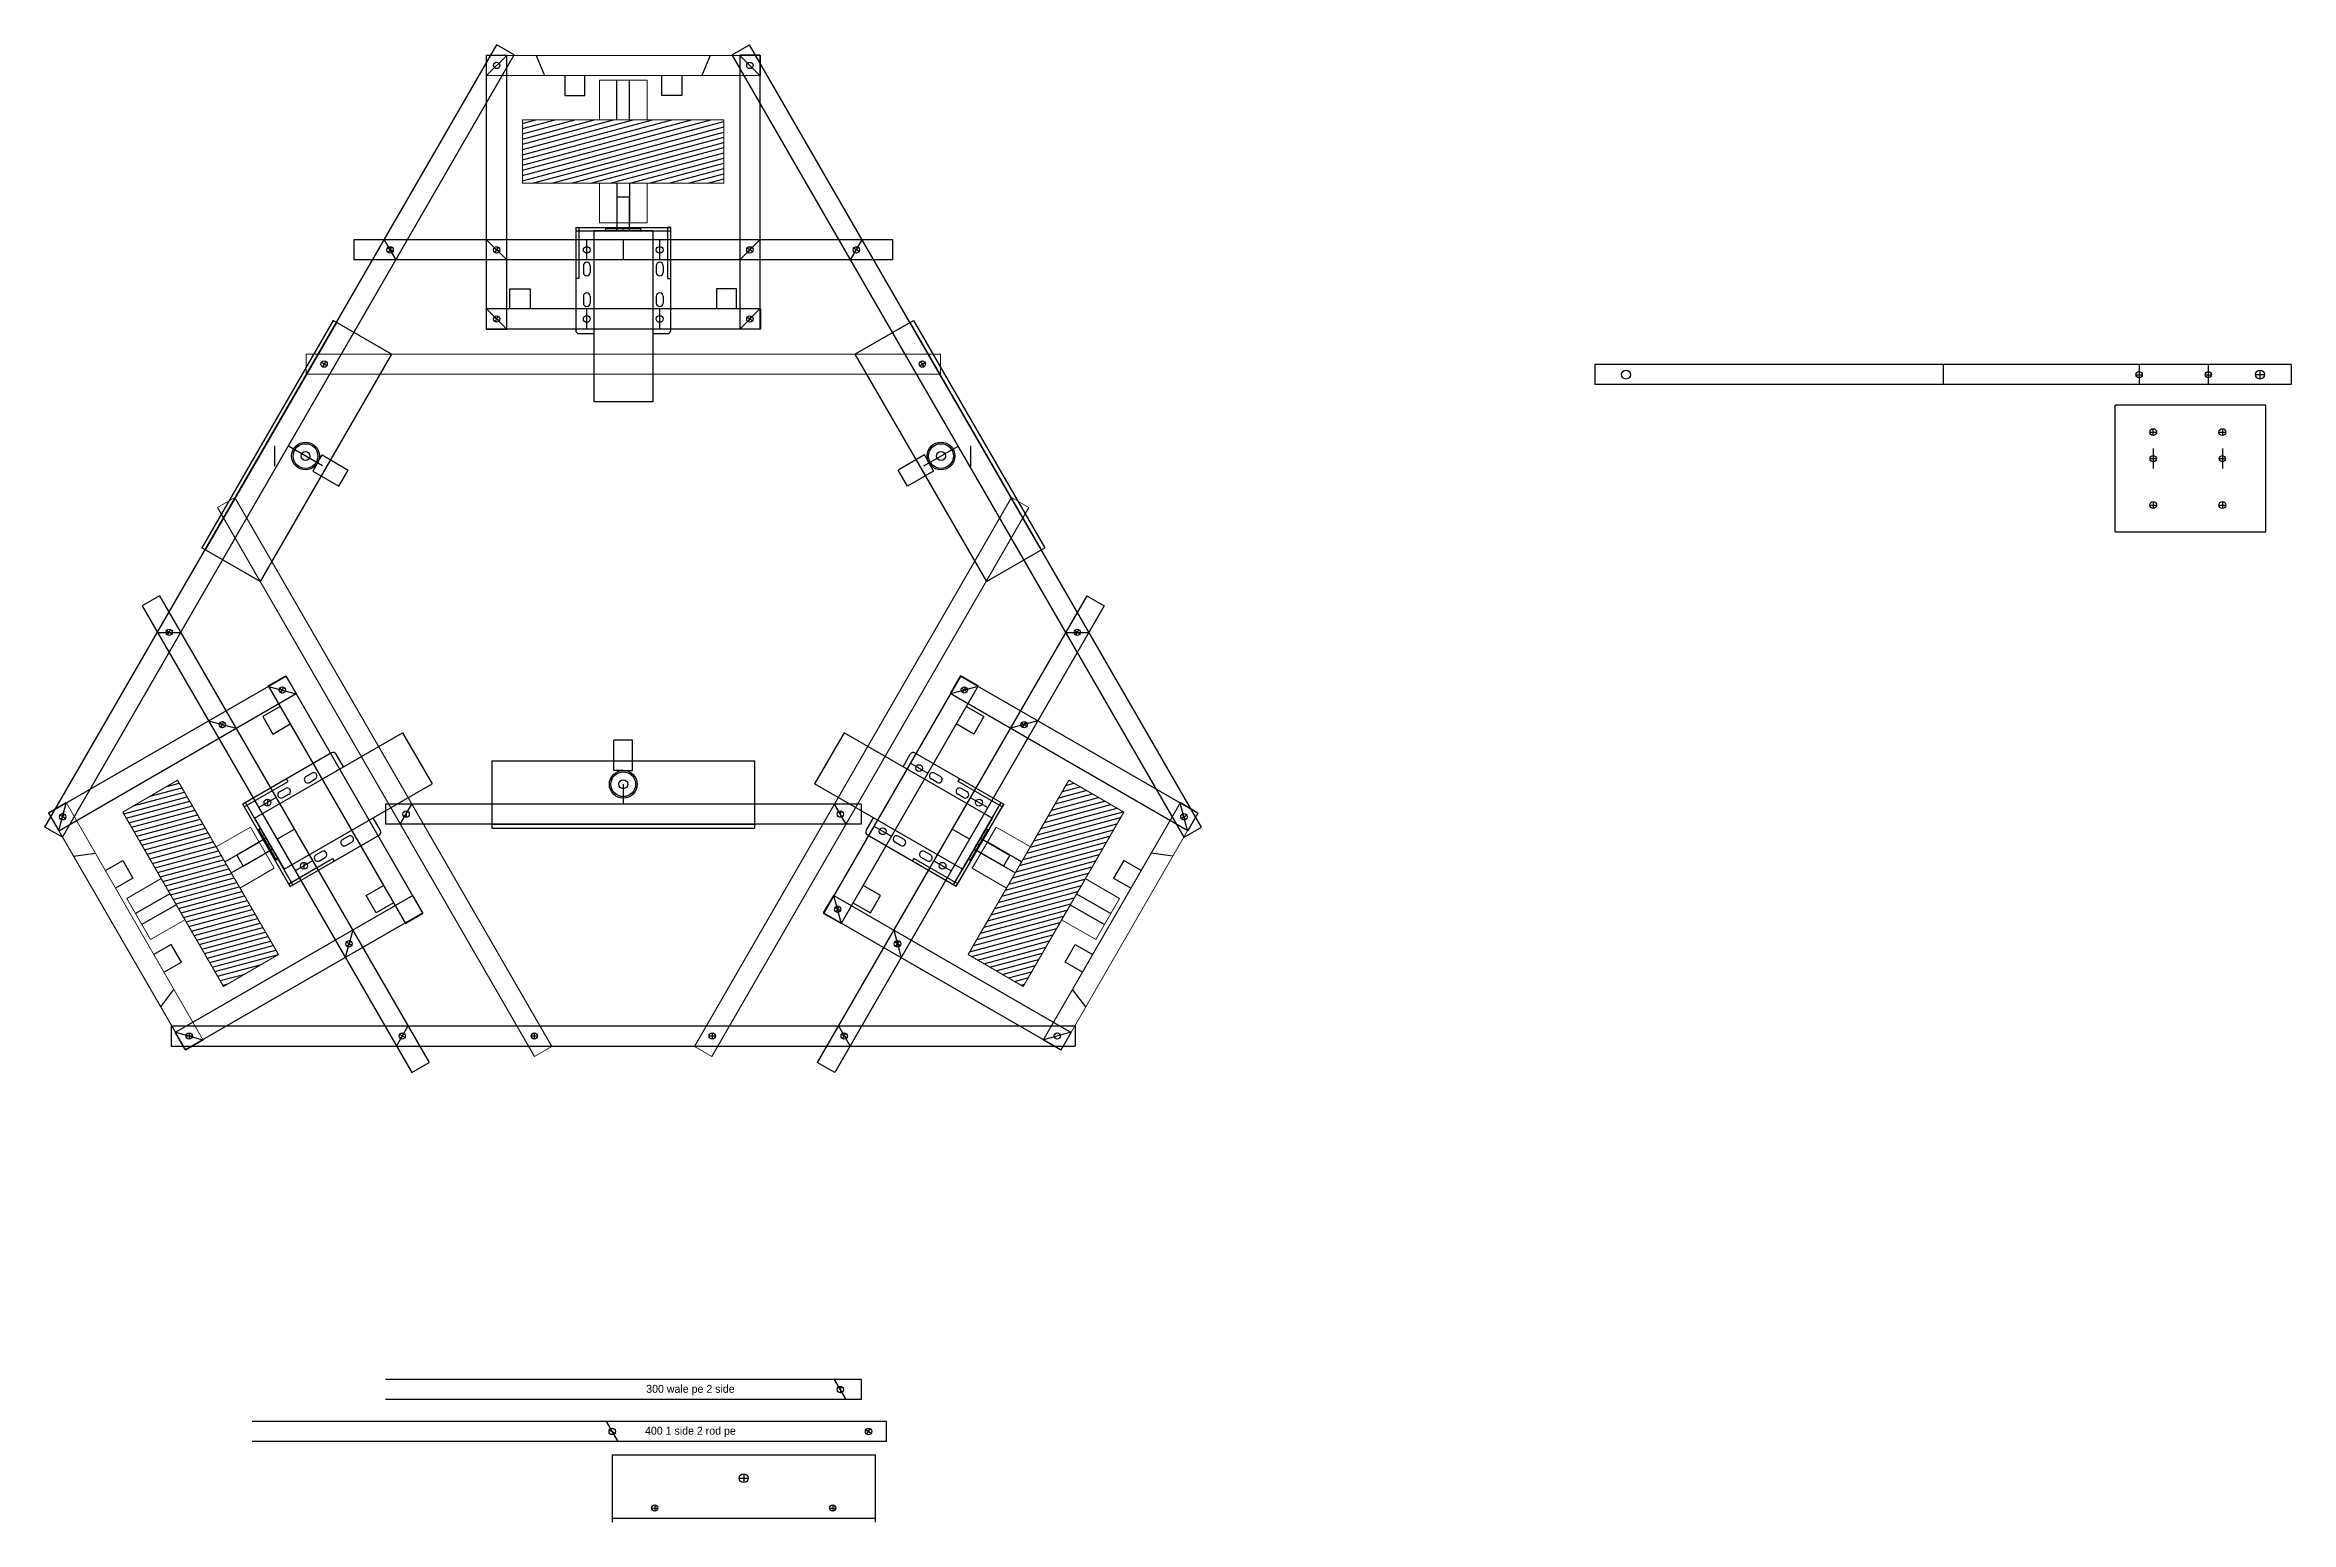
# Model space of a CAD drawing. Header units: millimetres. Extents: x -15418 to 43885, y -27590 to 23052.
# Drawn here: x 17569 to 18985, y 6818 to 7750 of the extents above; entities that cross this region are included whole.
import ezdxf

# ---------------------------------------------------------------- set-up
doc = ezdxf.new("R2010")
doc.units = ezdxf.units.MM
doc.header["$LTSCALE"] = 0.5
doc.layers.get('0').update_dxf_attribs({"lineweight": 5})
doc.layers.get('Defpoints').update_dxf_attribs({"color": 4})
for name, color, linetype in [('Layer1', 1, 'Continuous'), ('Layer10', 5, 'Continuous'), ('Layer2', 2, 'Continuous'), ('Layer3', 9, 'Continuous'), ('Layer4', 6, 'Continuous')]:
    doc.layers.add(name, color=color, linetype=linetype)
doc.layers.add('Layer5', color=51, linetype='Continuous', lineweight=5)
doc.layers.add('Layer9', color=3, linetype='Continuous', lineweight=5)
pattern_1 = [(195, (17561.5016, 7384.0883), (0.82175, -3.066814), [])]

msp = doc.modelspace()

# ---------------------------------------------------------------- hatches: boundary and pattern name
at = {"layer": 'Defpoints', "transparency": 33554661}
h = msp.add_hatch(dxfattribs=at)
h.set_pattern_fill('ANSI31', color=256, angle=510)
h.set_pattern_definition(pattern_1)
h.paths.add_polyline_path([(17996.7369, 7662.2952), (17996.7369, 7702.2952), (17869.7369, 7702.2952), (17869.7369, 7662.2952)])
h = msp.add_hatch(dxfattribs=at)
h.set_pattern_fill('ANSI31', color=256, angle=510)
h.set_pattern_definition(pattern_1)
h.paths.add_polyline_path([(17652.2448, 7285.5878), (17617.6038, 7265.5878), (17681.1038, 7155.6026), (17715.7448, 7175.6026)])
h = msp.add_hatch(dxfattribs=at)
h.set_pattern_fill('ANSI31', color=256, angle=510)
h.set_pattern_definition(pattern_1)
h.paths.add_polyline_path([(18150.729, 7175.6026), (18185.37, 7155.6026), (18248.87, 7265.5878), (18214.229, 7285.5878)])

# ---------------------------------------------------------------- linework, layer by layer
at = {"transparency": 33554661}
for p, q in [((17948.2369, 7727.2952), (17918.2369, 7727.2952)), ((17918.2369, 7702.2952), (17918.2369, 7727.2952)), ((17948.2369, 7702.2952), (17948.2369, 7727.2952)), ((17869.7369, 7702.2952), (17996.7369, 7702.2952)), ((17869.7369, 7662.2952), (17869.7369, 7702.2952)), ((17869.7369, 7702.2952), (17996.7369, 7702.2952)), ((17903.7369, 7702.2952), (17962.7369, 7702.2952)), ((17962.7369, 7702.2952), (17903.7369, 7702.2952)), ((17996.7369, 7702.2952), (17996.7369, 7662.2952)), ((17996.7369, 7662.2952), (17869.7369, 7662.2952)), ((17918.2369, 7662.2952), (17918.2369, 7637.2952)), ((17948.2369, 7662.2952), (17948.2369, 7637.2952)), ((17918.2369, 7637.2952), (17948.2369, 7637.2952)), ((17617.6038, 7265.5878), (17652.2448, 7285.5878)), ((17652.2448, 7285.5878), (17715.7448, 7175.6026)), ((18214.229, 7285.5878), (18150.729, 7175.6026)), ((18248.87, 7265.5878), (18214.229, 7285.5878)), ((17681.1038, 7155.6026), (17617.6038, 7265.5878)), ((17681.1038, 7155.6026), (17617.6038, 7265.5878)), ((17676.4948, 7243.5856), (17698.1454, 7256.0856)), ((17713.1454, 7230.1048), (17698.1454, 7256.0856)), ((18153.3284, 7230.1048), (18168.3284, 7256.0856)), ((18189.979, 7243.5856), (18168.3284, 7256.0856)), ((18185.37, 7155.6026), (18248.87, 7265.5878)), ((18185.37, 7155.6026), (18248.87, 7265.5878)), ((17664.1038, 7185.0475), (17634.6038, 7236.143)), ((17634.6038, 7236.143), (17664.1038, 7185.0475)), ((17691.4948, 7217.6048), (17713.1454, 7230.1048)), ((18174.979, 7217.6048), (18153.3284, 7230.1048)), ((18202.37, 7185.0475), (18231.87, 7236.143)), ((18231.87, 7236.143), (18202.37, 7185.0475)), ((17641.8538, 7223.5856), (17620.2031, 7211.0856)), ((17620.2031, 7211.0856), (17635.2031, 7185.1048)), ((18224.62, 7223.5856), (18246.2707, 7211.0856)), ((18246.2707, 7211.0856), (18231.2707, 7185.1048)), ((17656.8538, 7197.6048), (17635.2031, 7185.1048)), ((18209.62, 7197.6048), (18231.2707, 7185.1048)), ((17715.7448, 7175.6026), (17681.1038, 7155.6026)), ((18150.729, 7175.6026), (18185.37, 7155.6026))]:
    msp.add_line(p, q, dxfattribs=at)
at = {"layer": 'Defpoints', "transparency": 33554661}
for p, q in [((17568.5365, 7255.9699), (17853.5346, 7749.601)), ((18297.9373, 7255.9699), (18012.9392, 7749.601)), ((17579.5351, 7249.6199), (17864.5331, 7743.251)), ((18286.9387, 7249.6199), (18001.9407, 7743.251)), ((17903.2369, 7634.2952), (17903.2369, 7569.5852)), ((17903.2369, 7634.2952), (17963.2369, 7634.2952)), ((17903.2369, 7634.2952), (17905.2369, 7634.2952)), ((17903.2369, 7632.2952), (17963.2369, 7632.2952)), ((17905.2369, 7634.2952), (17905.2369, 7602.2952)), ((17922.2369, 7632.2952), (17922.2369, 7634.2952)), ((17944.2369, 7632.2952), (17944.2369, 7634.2952)), ((17963.2369, 7634.2952), (17961.2369, 7634.2952)), ((17961.2369, 7634.2952), (17961.2369, 7602.2952)), ((17963.2369, 7569.5852), (17963.2369, 7634.2952)), ((17908.0869, 7610.2952), (17908.0869, 7605.9952)), ((17912.3869, 7610.2952), (17912.3869, 7605.9952)), ((17954.0869, 7610.2952), (17954.0869, 7605.9952)), ((17958.3869, 7610.2952), (17958.3869, 7605.9952)), ((17905.2369, 7602.2952), (17903.2369, 7602.2952)), ((17961.2369, 7602.2952), (17963.2369, 7602.2952)), ((17908.0869, 7590.9952), (17908.0869, 7586.6952)), ((17912.3869, 7590.9952), (17912.3869, 7586.6952)), ((17954.0869, 7590.9952), (17954.0869, 7586.6952)), ((17958.3869, 7590.9952), (17958.3869, 7586.6952)), ((17905.3869, 7567.4352), (17914.5869, 7567.4352)), ((17951.8869, 7567.4352), (17961.0869, 7567.4352)), ((17749.284, 7302.931), (17693.2435, 7270.576)), ((17756.821, 7294.1766), (17752.221, 7302.144)), ((18109.6528, 7294.1766), (18114.2528, 7302.144)), ((18117.1898, 7302.931), (18173.2303, 7270.576)), ((17694.2435, 7268.8439), (17721.9563, 7284.8439)), ((17716.4531, 7278.3758), (17720.177, 7280.5258)), ((17721.9563, 7284.8439), (17720.9563, 7286.576)), ((17733.1674, 7288.0258), (17736.8913, 7290.1758)), ((17735.3174, 7284.3019), (17739.0413, 7286.4519)), ((18131.1564, 7284.3019), (18127.4325, 7286.4519)), ((18133.3064, 7288.0258), (18129.5825, 7290.1758)), ((18144.5175, 7284.8439), (18145.5175, 7286.576)), ((18172.2303, 7268.8439), (18144.5175, 7284.8439)), ((18150.0207, 7278.3758), (18146.2968, 7280.5258)), ((17723.2435, 7218.6145), (17693.2435, 7270.576)), ((17693.2435, 7270.576), (17694.2435, 7268.8439)), ((17724.9756, 7219.6145), (17694.9756, 7271.576)), ((17718.6031, 7274.6519), (17722.327, 7276.8019)), ((18141.4983, 7219.6145), (18171.4983, 7271.576)), ((18143.2303, 7218.6145), (18173.2303, 7270.576)), ((18147.8707, 7274.6519), (18144.1468, 7276.8019)), ((18173.2303, 7270.576), (18172.2303, 7268.8439)), ((17704.4756, 7255.1215), (17702.7435, 7254.1215)), ((17780.071, 7253.9064), (17775.471, 7261.8739)), ((18086.4028, 7253.9064), (18091.0028, 7261.8739)), ((18161.9983, 7255.1215), (18163.7303, 7254.1215)), ((17723.2435, 7218.6145), (17779.284, 7250.9695)), ((17739.4531, 7238.5386), (17743.177, 7240.6886)), ((17756.1674, 7248.1886), (17759.8913, 7250.3386)), ((17758.3174, 7244.4647), (17762.0413, 7246.6147)), ((18143.2303, 7218.6145), (18087.1898, 7250.9695)), ((18108.1564, 7244.4647), (18104.4325, 7246.6147)), ((18110.3064, 7248.1886), (18106.5825, 7250.3386)), ((18127.0207, 7238.5386), (18123.2968, 7240.6886)), ((17715.4756, 7236.069), (17713.7435, 7235.069)), ((17722.2435, 7220.3465), (17749.9563, 7236.3465)), ((17741.6031, 7234.8147), (17745.327, 7236.9647)), ((17749.9563, 7236.3465), (17750.9563, 7234.6145)), ((18116.5175, 7236.3465), (18115.5175, 7234.6145)), ((18144.2303, 7220.3465), (18116.5175, 7236.3465)), ((18124.8707, 7234.8147), (18121.1468, 7236.9647)), ((18150.9983, 7236.069), (18152.7303, 7235.069)), ((17723.2435, 7218.6145), (17722.2435, 7220.3465)), ((18143.2303, 7218.6145), (18144.2303, 7220.3465)), ((17648.2408, 7130.6181), (18218.2369, 7130.6181)), ((17648.2408, 7117.9181), (18218.2369, 7117.9181))]:
    msp.add_line(p, q, dxfattribs=at)
for centre in [(17910.2369, 7620.2952), (17956.2369, 7620.2952), (17910.2369, 7576.6952), (17956.2369, 7576.6952), (18119.8472, 7293.3138), (17708.8679, 7271.5138), (18157.6059, 7271.5138), (18096.8472, 7253.4766), (17731.8679, 7231.6766), (18134.6059, 7231.6766)]:
    msp.add_circle(centre, 2.15, dxfattribs=at)
for centre, start, end in [((17910.2369, 7610.2952), 360, 180), ((17956.2369, 7610.2952), 360, 180), ((17910.2369, 7605.9952), 180, 360), ((17910.2369, 7590.9952), 360, 180), ((17956.2369, 7605.9952), 180, 360), ((17956.2369, 7590.9952), 360, 180), ((17910.2369, 7586.6952), 180, 360), ((17956.2369, 7586.6952), 180, 360), ((17905.3869, 7569.5852), 180, 270), ((17961.0869, 7569.5852), 270, 360), ((17750.359, 7301.069), 30, 120), ((18116.1148, 7301.069), 60, 150), ((17721.252, 7278.6638), 300, 120), ((17734.2424, 7286.1638), 120, 300), ((17737.9663, 7288.3138), 300, 120), ((18128.5075, 7288.3138), 60, 240), ((18132.2314, 7286.1638), 240, 60), ((18145.2218, 7278.6638), 60, 240), ((17717.5281, 7276.5138), 120, 300), ((18148.9457, 7276.5138), 240, 60), ((17778.209, 7252.8314), 300, 30), ((18088.2648, 7252.8314), 150, 240), ((17740.5281, 7236.6766), 120, 300), ((17744.252, 7238.8266), 300, 120), ((17757.2424, 7246.3266), 120, 300), ((17760.9663, 7248.4766), 300, 120), ((18105.5075, 7248.4766), 60, 240), ((18109.2314, 7246.3266), 240, 60), ((18122.2218, 7238.8266), 60, 240), ((18125.9457, 7236.6766), 240, 60)]:
    msp.add_arc(centre, 2.15, start, end, dxfattribs=at)
at = {"layer": 'Layer1', "transparency": 33554661}
for p, q in [((17864.5331, 7743.251), (17853.5346, 7749.601)), ((18001.9407, 7743.251), (18012.9392, 7749.601)), ((17847.0369, 7570.1702), (17847.0369, 7743.1702)), ((17847.0369, 7743.1702), (17859.7369, 7743.1702)), ((17859.7369, 7742.9952), (17847.0369, 7730.2952)), ((17859.7369, 7742.9952), (17847.0369, 7730.2952)), ((17859.7369, 7570.1702), (17859.7369, 7743.1702)), ((17878.3343, 7742.9952), (17883.5948, 7730.2952)), ((17988.1396, 7742.9952), (17982.879, 7730.2952)), ((18006.7369, 7743.1702), (18006.7369, 7570.1702)), ((18019.4369, 7743.1702), (18006.7369, 7743.1702)), ((18006.7369, 7742.9952), (18019.4369, 7730.2952)), ((18006.7369, 7742.9952), (18019.4369, 7730.2952)), ((18006.7369, 7742.9952), (18019.4369, 7730.2952)), ((18019.4369, 7743.1702), (18019.4369, 7570.1702)), ((17896.2948, 7730.2952), (17896.2948, 7717.5952)), ((17908.9948, 7717.5952), (17908.9948, 7730.2952)), ((17957.479, 7717.5952), (17957.479, 7730.2952)), ((17970.179, 7730.2952), (17970.179, 7717.5952)), ((17896.2948, 7717.5952), (17908.9948, 7717.5952)), ((17970.179, 7717.5952), (17957.479, 7717.5952)), ((17937.2369, 7653.5952), (17929.2369, 7653.5952)), ((17929.2369, 7653.5952), (17929.2369, 7633.5952)), ((17937.2369, 7633.5952), (17937.2369, 7653.5952)), ((18103.2369, 7626.6452), (17763.2369, 7626.6452)), ((17763.2369, 7626.6452), (17763.2369, 7613.9452)), ((17782.546, 7626.6452), (17789.8784, 7613.9452)), ((17787.9442, 7619.2952), (17784.4801, 7621.2952)), ((17785.2122, 7618.5632), (17787.2122, 7622.0273)), ((17859.7369, 7613.9452), (17847.0369, 7626.6452)), ((17855.119, 7619.2952), (17851.6549, 7621.2952)), ((17852.3869, 7618.5632), (17854.3869, 7622.0273)), ((17910.2369, 7613.9452), (17910.2369, 7626.6452)), ((17951.8869, 7632.2952), (17914.5869, 7632.2952)), ((17914.5869, 7632.2952), (17914.5869, 7524.4952)), ((17922.2369, 7632.2952), (17922.2369, 7633.5952)), ((17944.2369, 7633.5952), (17922.2369, 7633.5952)), ((17929.2369, 7632.2952), (17929.2369, 7633.5952)), ((17933.2369, 7632.2952), (17933.2369, 7633.5952)), ((17933.2369, 7626.6452), (17933.2369, 7613.9452)), ((17937.2369, 7632.2952), (17937.2369, 7633.5952)), ((17944.2369, 7632.2952), (17944.2369, 7633.5952)), ((17951.8869, 7632.2952), (17951.8869, 7524.4952)), ((17956.2369, 7613.9452), (17956.2369, 7626.6452)), ((18019.4369, 7626.6452), (18006.7369, 7613.9452)), ((18014.819, 7619.2952), (18011.3549, 7621.2952)), ((18012.0869, 7618.5632), (18014.0869, 7622.0273)), ((18076.5954, 7613.9452), (18083.9278, 7626.6452)), ((18081.9937, 7619.2952), (18078.5296, 7621.2952)), ((18079.2616, 7618.5632), (18081.2616, 7622.0273)), ((18103.2369, 7613.9452), (18103.2369, 7626.6452)), ((18103.2369, 7613.9452), (17763.2369, 7613.9452)), ((18019.7369, 7583.0452), (17846.7369, 7583.0452)), ((17846.7369, 7583.0452), (17846.7369, 7570.3452)), ((17847.0369, 7583.0452), (17859.7369, 7570.3452)), ((17852.3869, 7574.9632), (17854.3869, 7578.4273)), ((17910.2369, 7570.3452), (17910.2369, 7583.0452)), ((17956.2369, 7570.3452), (17956.2369, 7583.0452)), ((18019.4369, 7583.0452), (18006.7369, 7570.3452)), ((18012.0869, 7574.9632), (18014.0869, 7578.4273)), ((18019.7369, 7583.0452), (18019.7369, 7570.3452)), ((18019.7369, 7570.3452), (17846.7369, 7570.3452)), ((17847.0369, 7570.1702), (17859.7369, 7570.1702)), ((17855.119, 7575.6952), (17851.6549, 7577.6952)), ((18019.4369, 7570.1702), (18006.7369, 7570.1702)), ((18014.819, 7575.6952), (18011.3549, 7577.6952)), ((17745.5904, 7549.9363), (17743.5904, 7546.4722)), ((18120.8834, 7549.9363), (18122.8834, 7546.4722)), ((17746.3225, 7547.2042), (17742.8584, 7549.2042)), ((18120.1513, 7547.2042), (18123.6154, 7549.2042)), ((18984.9797, 7547.9437), (18545.9858, 7547.9437)), ((18545.9858, 7547.9437), (18545.9858, 7535.2437)), ((18545.9858, 7547.9437), (18545.9858, 7535.2437)), ((18765.4827, 7547.9437), (18765.4827, 7535.2437)), ((18887.1797, 7541.5312), (18891.1797, 7541.5312)), ((18889.1797, 7547.8187), (18889.1797, 7535.2437)), ((18930.7797, 7541.5312), (18934.7797, 7541.5312)), ((18932.7797, 7547.8187), (18932.7797, 7535.2437)), ((18962.5582, 7541.5937), (18968.1582, 7541.5937)), ((18965.3582, 7544.3937), (18965.3582, 7538.7937)), ((18984.9797, 7547.9437), (18984.9797, 7535.2437)), ((18984.9797, 7547.9437), (18984.9797, 7535.2437)), ((17951.8869, 7524.4952), (17914.5869, 7524.4952)), ((18984.9797, 7535.2437), (18545.9858, 7535.2437)), ((18969.0337, 7522.2837), (18874.0337, 7522.2837)), ((18874.0337, 7442.2837), (18874.0337, 7522.2837)), ((18969.0337, 7442.2837), (18969.0337, 7522.2837)), ((18898.0337, 7503.1337), (18898.0337, 7507.4337)), ((18941.6337, 7507.4337), (18941.6337, 7503.4337)), ((17743.6837, 7483.9338), (17722.0331, 7496.4338)), ((17743.6837, 7483.9338), (17722.0331, 7496.4338)), ((18122.7901, 7483.9338), (18144.4407, 7496.4338)), ((18895.8837, 7505.2837), (18899.8837, 7505.2837)), ((18898.0337, 7494.8587), (18898.0337, 7482.2837)), ((18939.4837, 7505.2837), (18943.4837, 7505.2837)), ((18941.6337, 7494.8587), (18941.6337, 7482.2837)), ((18896.0337, 7488.5712), (18900.0337, 7488.5712)), ((18939.6337, 7488.5712), (18943.6337, 7488.5712)), ((18895.8837, 7459.2837), (18899.8837, 7459.2837)), ((18898.0337, 7461.4337), (18898.0337, 7457.4337)), ((18939.4837, 7459.2837), (18943.4837, 7459.2837)), ((18941.6337, 7461.4337), (18941.6337, 7457.4337)), ((18874.0337, 7442.2837), (18969.0337, 7442.2837)), ((17640.8671, 7401.9945), (17629.8686, 7395.6445)), ((17629.8686, 7395.6445), (17799.8686, 7101.1959)), ((17640.8671, 7401.9945), (17810.8671, 7107.5459)), ((18225.6067, 7401.9945), (18055.6067, 7107.5459)), ((18236.6052, 7395.6445), (18066.6052, 7101.1959)), ((18225.6067, 7401.9945), (18236.6052, 7395.6445)), ((17648.5876, 7377.9224), (17645.1235, 7379.9224)), ((17645.8555, 7377.1903), (17647.8555, 7380.6544)), ((18221.3503, 7377.9224), (18217.8862, 7379.9224)), ((18218.6183, 7377.1903), (18220.6183, 7380.6544)), ((17639.5232, 7378.9224), (17654.1879, 7378.9224)), ((18212.2859, 7378.9224), (18226.9506, 7378.9224)), ((17709.3773, 7345.1314), (17720.3758, 7351.4814)), ((17720.3758, 7351.4814), (17806.8758, 7201.659)), ((18146.098, 7351.4814), (18059.598, 7201.659)), ((18157.0965, 7345.1314), (18146.098, 7351.4814)), ((17570.855, 7264.8091), (17720.6774, 7351.3091)), ((17577.205, 7253.8106), (17727.0274, 7340.3106)), ((17709.3773, 7345.1314), (17795.8773, 7195.309)), ((17709.5273, 7344.8716), (17726.8758, 7340.2231)), ((17719.9336, 7341.5474), (17716.4695, 7343.5474)), ((17717.2016, 7340.8153), (17719.2016, 7344.2794)), ((17720.6774, 7351.3091), (17727.0274, 7340.3106)), ((18157.0965, 7345.1314), (18070.5965, 7195.309)), ((18145.7964, 7351.3091), (18139.4464, 7340.3106)), ((18289.2688, 7253.8106), (18139.4464, 7340.3106)), ((18156.9465, 7344.8716), (18139.598, 7340.2231)), ((18295.6188, 7264.8091), (18145.7964, 7351.3091)), ((18150.0043, 7341.5474), (18146.5402, 7343.5474)), ((18147.2722, 7340.8153), (18149.2722, 7344.2794)), ((17671.7686, 7323.0716), (17689.1171, 7318.4231)), ((18194.7052, 7323.0716), (18177.3567, 7318.4231)), ((17682.1749, 7319.7474), (17678.7108, 7321.7474)), ((17679.4429, 7319.0153), (17681.4429, 7322.4794)), ((17700.6506, 7261.7466), (17794.0081, 7315.6466)), ((17794.0081, 7315.6466), (17812.6581, 7283.3439)), ((18072.4657, 7315.6466), (18053.8157, 7283.3439)), ((18165.8233, 7261.7466), (18072.4657, 7315.6466)), ((18187.763, 7319.7474), (18184.2989, 7321.7474)), ((18185.0309, 7319.0153), (18187.0309, 7322.4794)), ((18114.348, 7296.4888), (18125.3465, 7290.1388)), ((17719.3006, 7229.4439), (17812.6581, 7283.3439)), ((18147.1733, 7229.4439), (18053.8157, 7283.3439)), ((17577.3565, 7253.8981), (17582.0051, 7271.2466)), ((17577.3565, 7253.8981), (17582.0051, 7271.2466)), ((17714.3671, 7274.6888), (17703.3686, 7268.3388)), ((17708.8679, 7273.6638), (17708.8679, 7269.3638)), ((18152.1067, 7274.6888), (18163.1052, 7268.3388)), ((18289.1173, 7253.8981), (18284.4687, 7271.2466)), ((18289.1173, 7253.8981), (18284.4687, 7271.2466)), ((18289.1173, 7253.8981), (18284.4687, 7271.2466)), ((17579.5351, 7249.6199), (17568.5365, 7255.9699)), ((17570.855, 7264.8091), (17577.205, 7253.8106)), ((17581.4129, 7261.5724), (17577.9488, 7263.5724)), ((17578.6808, 7260.8403), (17580.6808, 7264.3044)), ((17700.6506, 7261.7466), (17719.3006, 7229.4439)), ((17704.4756, 7255.1215), (17703.3497, 7254.4715)), ((17703.3497, 7254.4715), (17714.3497, 7235.419)), ((17714.8686, 7248.4202), (17725.8671, 7254.7702)), ((18091.348, 7256.6516), (18102.3465, 7250.3016)), ((18151.6052, 7248.4202), (18140.6067, 7254.7702)), ((18165.8233, 7261.7466), (18147.1733, 7229.4439)), ((18163.1241, 7254.4715), (18152.1241, 7235.419)), ((18161.9983, 7255.1215), (18163.1241, 7254.4715)), ((18285.061, 7261.5724), (18288.5251, 7263.5724)), ((18287.793, 7260.8403), (18285.793, 7264.3044)), ((18286.9387, 7249.6199), (18297.9373, 7255.9699)), ((18295.6188, 7264.8091), (18289.2688, 7253.8106)), ((17586.6552, 7237.7923), (17600.284, 7239.5866)), ((17706.8497, 7248.4093), (17689.5292, 7238.4093)), ((17689.5292, 7238.4093), (17693.5292, 7231.4811)), ((17693.5292, 7231.4811), (17710.8497, 7241.4811)), ((17707.9756, 7249.0593), (17706.8497, 7248.4093)), ((17709.9756, 7245.5952), (17708.8497, 7244.9452)), ((17711.9756, 7242.1311), (17710.8497, 7241.4811)), ((18154.4983, 7242.1311), (18155.6241, 7241.4811)), ((18172.9446, 7231.4811), (18155.6241, 7241.4811)), ((18156.4983, 7245.5952), (18157.6241, 7244.9452)), ((18158.4983, 7249.0593), (18159.6241, 7248.4093)), ((18159.6241, 7248.4093), (18176.9446, 7238.4093)), ((18176.9446, 7238.4093), (18172.9446, 7231.4811)), ((18279.8186, 7237.7923), (18266.1898, 7239.5866)), ((17606.634, 7228.5881), (17617.6325, 7234.9381)), ((17623.9825, 7223.9395), (17612.984, 7217.5895)), ((17617.6325, 7234.9381), (17623.9825, 7223.9395)), ((17715.4756, 7236.069), (17714.3497, 7235.419)), ((17737.3671, 7234.8516), (17726.3686, 7228.5016)), ((17731.8679, 7233.8266), (17731.8679, 7229.5266)), ((18129.1067, 7234.8516), (18140.1052, 7228.5016)), ((18150.9983, 7236.069), (18152.1241, 7235.419)), ((18248.8413, 7234.9381), (18242.4913, 7223.9395)), ((18242.4913, 7223.9395), (18253.4898, 7217.5895)), ((18259.8398, 7228.5881), (18248.8413, 7234.9381)), ((17800.5274, 7213.0049), (17650.705, 7126.5049)), ((17806.8774, 7202.0063), (17800.5274, 7213.0049)), ((18059.5964, 7202.0063), (18065.9464, 7213.0049)), ((18065.9464, 7213.0049), (18215.7688, 7126.5049)), ((18070.7465, 7195.5688), (18066.098, 7212.9174)), ((17806.8774, 7202.0063), (17657.055, 7115.5063)), ((17795.8773, 7195.309), (17806.8758, 7201.659)), ((18059.5964, 7202.0063), (18209.4188, 7115.5063)), ((18070.5965, 7195.309), (18059.598, 7201.659)), ((18070.1543, 7203.2431), (18066.6902, 7205.2431)), ((18067.4222, 7202.5111), (18069.4222, 7205.9752)), ((17648.2247, 7181.9509), (17637.2261, 7175.6009)), ((17654.5747, 7170.9524), (17648.2247, 7181.9509)), ((17762.6171, 7191.1174), (17757.9686, 7173.7688)), ((17762.0249, 7181.4431), (17758.5608, 7183.4431)), ((17759.2929, 7180.7111), (17761.2929, 7184.1752)), ((18103.8567, 7191.1174), (18108.5052, 7173.7688)), ((18107.913, 7181.4431), (18104.4489, 7183.4431)), ((18105.1809, 7180.7111), (18107.1809, 7184.1752)), ((18211.8992, 7170.9524), (18218.2492, 7181.9509)), ((18218.2492, 7181.9509), (18229.2477, 7175.6009)), ((17643.5761, 7164.6024), (17654.5747, 7170.9524)), ((18222.8977, 7164.6024), (18211.8992, 7170.9524)), ((17641.5579, 7142.6981), (17649.9261, 7153.6039)), ((18224.9159, 7142.6981), (18216.5477, 7153.6039)), ((17648.2408, 7130.6181), (17648.2408, 7117.9181)), ((17657.055, 7115.5063), (17650.705, 7126.5049)), ((17650.8565, 7126.5924), (17668.2051, 7121.9438)), ((17659.5308, 7126.2681), (17659.5308, 7122.2681)), ((17790.214, 7117.9181), (17797.5464, 7130.6181)), ((17795.6123, 7123.2681), (17792.1482, 7125.2681)), ((17792.8802, 7122.5361), (17794.8802, 7126.0002)), ((17877.1237, 7126.2681), (17877.1237, 7122.2681)), ((17989.3499, 7126.2681), (17989.3499, 7122.2681)), ((18068.9274, 7130.6181), (18076.2598, 7117.9181)), ((18074.3256, 7123.2681), (18070.8615, 7125.2681)), ((18071.5936, 7122.5361), (18073.5936, 7126.0002)), ((18215.6173, 7126.5924), (18198.2687, 7121.9438)), ((18209.4188, 7115.5063), (18215.7688, 7126.5049)), ((18218.2369, 7130.6181), (18218.2369, 7117.9181)), ((17657.5308, 7124.2681), (17661.5308, 7124.2681)), ((17875.1237, 7124.2681), (17879.1237, 7124.2681)), ((17987.3499, 7124.2681), (17991.3499, 7124.2681)), ((17799.8686, 7101.1959), (17810.8671, 7107.5459)), ((18066.6052, 7101.1959), (18055.6067, 7107.5459)), ((18083.2376, 6907.5352), (17783.2362, 6907.5352)), ((18073.8168, 6894.8352), (18066.4832, 6907.5352)), ((18070.15, 6903.1852), (18070.15, 6899.1852)), ((18083.2376, 6907.5352), (18083.2376, 6894.8352)), ((18083.2376, 6894.8352), (17783.2362, 6894.8352)), ((18099.2578, 6881.0647), (17699.2616, 6881.1271)), ((17929.9375, 6868.3912), (17922.6058, 6881.0923)), ((17924.5396, 6875.7417), (17928.0037, 6873.7417)), ((18086.1831, 6875.7165), (18089.6472, 6873.7165)), ((18086.9152, 6872.9845), (18088.9152, 6876.4486)), ((18099.2558, 6868.3647), (18099.2578, 6881.0647)), ((18099.2558, 6868.3647), (17699.2597, 6868.4271)), ((17926.3375, 6860.0621), (18092.0611, 6860.0621)), ((17926.3375, 6860.0621), (17926.3375, 6817.5621)), ((18092.0611, 6860.0621), (18092.0611, 6817.5621)), ((18006.4032, 6845.2621), (18012.0032, 6845.2621)), ((18009.2032, 6848.0621), (18009.2032, 6842.4621)), ((17953.09, 6828.4121), (17953.09, 6824.4121)), ((18065.3162, 6828.4121), (18065.3162, 6824.4121)), ((17926.3375, 6820.0621), (18092.0611, 6820.0621)), ((17951.09, 6826.4121), (17955.09, 6826.4121)), ((18063.3162, 6826.4121), (18067.3162, 6826.4121))]:
    msp.add_line(p, q, dxfattribs=at)
for centre, radius in [((17853.3869, 7736.6452), 2), ((18013.0869, 7736.6452), 2), ((17786.2122, 7620.2952), 2), ((17853.3869, 7620.2952), 2), ((18013.0869, 7620.2952), 2), ((18080.2616, 7620.2952), 2), ((17853.3869, 7576.6952), 2), ((18013.0869, 7576.6952), 2), ((17744.5904, 7548.2042), 2), ((18121.8834, 7548.2042), 2), ((18565.6073, 7541.5937), 2.8), ((18889.1797, 7541.5312), 2), ((18932.7797, 7541.5312), 2), ((18965.3582, 7541.5937), 2.8), ((18898.0337, 7505.2837), 2.15), ((18941.6337, 7505.2837), 2.15), ((18898.0337, 7488.5712), 2), ((18941.6337, 7488.5712), 2), ((18898.0337, 7459.2837), 2.15), ((18941.6337, 7459.2837), 2.15), ((17646.8555, 7378.9224), 2), ((18219.6183, 7378.9224), 2), ((17718.2016, 7342.5474), 2), ((18148.2722, 7342.5474), 2), ((17680.4429, 7320.7474), 2), ((18186.0309, 7320.7474), 2), ((17579.6808, 7262.5724), 2), ((18286.793, 7262.5724), 2), ((18068.4222, 7204.2431), 2), ((17760.2929, 7182.4431), 2), ((18106.1809, 7182.4431), 2), ((17659.5308, 7124.2681), 2), ((17793.8802, 7124.2681), 2), ((17877.1237, 7124.2681), 2), ((17989.3499, 7124.2681), 2), ((18072.5936, 7124.2681), 2), ((18206.943, 7124.2681), 2), ((18070.15, 6901.1852), 2), ((17926.2717, 6874.7417), 2), ((18087.9152, 6874.7165), 2), ((18009.2032, 6845.2621), 2.8), ((17953.09, 6826.4121), 2), ((18065.3162, 6826.4121), 2)]:
    msp.add_circle(centre, radius, dxfattribs=at)
at = {"layer": 'Layer10', "transparency": 33554661}
for p, q in [((17713.2369, 7496.5338), (17713.2369, 7483.8338)), ((18152.2308, 7496.5338), (18152.2308, 7483.8338))]:
    msp.add_line(p, q, dxfattribs=at)
at = {"layer": 'Layer2', "transparency": 33554661}
for p, q in [((17929.2369, 7702.2952), (17929.2369, 7727.2952)), ((17937.2369, 7702.2952), (17937.2369, 7727.2952)), ((17929.2369, 7662.2952), (17929.2369, 7637.2952)), ((17937.2369, 7662.2952), (17937.2369, 7637.2952)), ((17740.4362, 7485.8088), (17737.5112, 7480.7425)), ((17740.4362, 7485.8088), (17737.5112, 7480.7425)), ((17740.4362, 7485.8088), (17737.5112, 7480.7425)), ((17740.4362, 7485.8088), (17737.5112, 7480.7425)), ((17740.4362, 7485.8088), (17737.5112, 7480.7425)), ((17740.4362, 7485.8088), (17737.5112, 7480.7425)), ((17737.5112, 7480.7425), (17753.9656, 7471.2425)), ((17737.5112, 7480.7425), (17753.9656, 7471.2425)), ((17737.5112, 7480.7425), (17753.9656, 7471.2425)), ((17737.5112, 7480.7425), (17753.9656, 7471.2425)), ((17737.5112, 7480.7425), (17753.9656, 7471.2425)), ((17737.5112, 7480.7425), (17753.9656, 7471.2425)), ((17740.4362, 7485.8088), (17743.3612, 7490.875)), ((17740.4362, 7485.8088), (17743.3612, 7490.875)), ((17740.4362, 7485.8088), (17743.3612, 7490.875)), ((17740.4362, 7485.8088), (17743.3612, 7490.875)), ((17740.4362, 7485.8088), (17743.3612, 7490.875)), ((17740.4362, 7485.8088), (17743.3612, 7490.875)), ((17743.3612, 7490.875), (17759.8156, 7481.375)), ((17743.3612, 7490.875), (17759.8156, 7481.375)), ((17743.3612, 7490.875), (17759.8156, 7481.375)), ((17743.3612, 7490.875), (17759.8156, 7481.375)), ((17743.3612, 7490.875), (17759.8156, 7481.375)), ((17743.3612, 7490.875), (17759.8156, 7481.375)), ((17743.3612, 7490.875), (17759.8156, 7481.375)), ((17743.3612, 7490.875), (17759.8156, 7481.375)), ((17743.3612, 7490.875), (17759.8156, 7481.375)), ((17743.3612, 7490.875), (17759.8156, 7481.375)), ((17743.3612, 7490.875), (17759.8156, 7481.375)), ((17743.3612, 7490.875), (17759.8156, 7481.375)), ((17753.9656, 7471.2425), (17759.8156, 7481.375)), ((17753.9656, 7471.2425), (17759.8156, 7481.375)), ((17753.9656, 7471.2425), (17759.8156, 7481.375)), ((17753.9656, 7471.2425), (17759.8156, 7481.375)), ((17753.9656, 7471.2425), (17759.8156, 7481.375)), ((17753.9656, 7471.2425), (17759.8156, 7481.375)), ((17753.9656, 7471.2425), (17759.8156, 7481.375)), ((17753.9656, 7471.2425), (17759.8156, 7481.375)), ((17753.9656, 7471.2425), (17759.8156, 7481.375)), ((17753.9656, 7471.2425), (17759.8156, 7481.375)), ((17753.9656, 7471.2425), (17759.8156, 7481.375)), ((17753.9656, 7471.2425), (17759.8156, 7481.375)), ((18123.1127, 7490.875), (18106.6582, 7481.375)), ((18123.1127, 7490.875), (18106.6582, 7481.375)), ((18123.1127, 7490.875), (18106.6582, 7481.375)), ((18123.1127, 7490.875), (18106.6582, 7481.375)), ((18123.1127, 7490.875), (18106.6582, 7481.375)), ((18123.1127, 7490.875), (18106.6582, 7481.375)), ((18123.1127, 7490.875), (18106.6582, 7481.375)), ((18123.1127, 7490.875), (18106.6582, 7481.375)), ((18112.5082, 7471.2425), (18106.6582, 7481.375)), ((18112.5082, 7471.2425), (18106.6582, 7481.375)), ((18112.5082, 7471.2425), (18106.6582, 7481.375)), ((18112.5082, 7471.2425), (18106.6582, 7481.375)), ((18112.5082, 7471.2425), (18106.6582, 7481.375)), ((18112.5082, 7471.2425), (18106.6582, 7481.375)), ((18112.5082, 7471.2425), (18106.6582, 7481.375)), ((18112.5082, 7471.2425), (18106.6582, 7481.375)), ((18128.9627, 7480.7425), (18112.5082, 7471.2425)), ((18128.9627, 7480.7425), (18112.5082, 7471.2425)), ((18128.9627, 7480.7425), (18112.5082, 7471.2425)), ((18128.9627, 7480.7425), (18112.5082, 7471.2425)), ((18126.0377, 7485.8088), (18123.1127, 7490.875)), ((18126.0377, 7485.8088), (18123.1127, 7490.875)), ((18126.0377, 7485.8088), (18123.1127, 7490.875)), ((18126.0377, 7485.8088), (18123.1127, 7490.875)), ((18126.0377, 7485.8088), (18128.9627, 7480.7425)), ((18126.0377, 7485.8088), (18128.9627, 7480.7425)), ((18126.0377, 7485.8088), (18128.9627, 7480.7425)), ((18126.0377, 7485.8088), (18128.9627, 7480.7425)), ((17927.3869, 7291.8681), (17927.3869, 7310.8681)), ((17939.0869, 7310.8681), (17927.3869, 7310.8681)), ((17927.3869, 7291.8681), (17927.3869, 7310.8681)), ((17939.0869, 7291.8681), (17939.0869, 7310.8681)), ((17933.2369, 7291.8681), (17927.3869, 7291.8681)), ((17933.2369, 7291.8681), (17939.0869, 7291.8681)), ((17933.2369, 7283.1181), (17933.2369, 7270.6181)), ((18083.2376, 7270.6181), (17783.2362, 7270.6181)), ((17783.2362, 7270.6181), (17783.2362, 7257.9181)), ((17792.657, 7257.9181), (17799.9906, 7270.6181)), ((18073.8168, 7257.9181), (18066.4832, 7270.6181)), ((18083.2376, 7270.6181), (18083.2376, 7257.9181)), ((18083.2376, 7257.9181), (17783.2362, 7257.9181)), ((17796.3238, 7266.2681), (17796.3238, 7262.2681)), ((18070.15, 7266.2681), (18070.15, 7262.2681)), ((17681.9948, 7234.0593), (17703.6454, 7246.5593)), ((17685.9948, 7227.1311), (17707.6454, 7239.6311)), ((18180.479, 7227.1311), (18158.8284, 7239.6311)), ((18184.479, 7234.0593), (18162.8284, 7246.5593)), ((17647.3538, 7214.0593), (17625.7031, 7201.5593)), ((18219.12, 7214.0593), (18240.7707, 7201.5593)), ((17651.3538, 7207.1311), (17629.7031, 7194.6311)), ((18215.12, 7207.1311), (18236.7707, 7194.6311))]:
    msp.add_line(p, q, dxfattribs=at)
for centre, radius in [((17732.8584, 7490.1838), 8.75), ((17732.8584, 7490.1838), 8.75), ((17732.8584, 7490.1838), 8.75), ((17732.8584, 7490.1838), 8.75), ((17732.8584, 7490.1838), 8.75), ((17732.8584, 7490.1838), 8.75), ((17732.8584, 7490.1838), 7.8), ((17732.8584, 7490.1838), 7.8), ((17732.8584, 7490.1838), 7.8), ((17732.8584, 7490.1838), 7.8), ((17732.8584, 7490.1838), 7.8), ((17732.8584, 7490.1838), 7.8), ((18133.6154, 7490.1838), 8.75), ((18133.6154, 7490.1838), 8.75), ((18133.6154, 7490.1838), 8.75), ((18133.6154, 7490.1838), 8.75), ((18133.6154, 7490.1838), 7.8), ((18133.6154, 7490.1838), 7.8), ((18133.6154, 7490.1838), 7.8), ((18133.6154, 7490.1838), 7.8), ((17732.8584, 7490.1838), 2.8), ((17732.8584, 7490.1838), 2.8), ((17732.8584, 7490.1838), 2.8), ((17732.8584, 7490.1838), 2.8), ((18133.6154, 7490.1838), 2.8), ((18133.6154, 7490.1838), 2.8), ((18133.6154, 7490.1838), 2.8), ((18133.6154, 7490.1838), 2.8), ((17933.2369, 7283.1181), 8.75), ((17933.2369, 7283.1181), 7.8), ((17933.2369, 7283.1181), 2.8), ((17796.3238, 7264.2681), 2), ((18070.15, 7264.2681), 2)]:
    msp.add_circle(centre, radius, dxfattribs=at)
at = {"layer": 'Layer3', "transparency": 33554661}
for p, q in [((17861.7369, 7583.0452), (17861.7369, 7595.7452)), ((17861.7369, 7595.7452), (17874.4369, 7595.7452)), ((17874.4369, 7595.7452), (17874.4369, 7583.0452)), ((18004.7369, 7595.7452), (17992.0369, 7595.7452)), ((17992.0369, 7595.7452), (17992.0369, 7583.0452)), ((18004.7369, 7583.0452), (18004.7369, 7595.7452)), ((17716.8773, 7332.141), (17705.8788, 7325.791)), ((17705.8788, 7325.791), (17712.2288, 7314.7925)), ((18149.5965, 7332.141), (18160.595, 7325.791)), ((18160.595, 7325.791), (18154.245, 7314.7925)), ((17712.2288, 7314.7925), (17723.2273, 7321.1425)), ((18154.245, 7314.7925), (18143.2465, 7321.1425)), ((17771.0288, 7212.9479), (17782.0273, 7219.2979)), ((17777.3788, 7201.9494), (17771.0288, 7212.9479)), ((18095.445, 7212.9479), (18084.4465, 7219.2979)), ((18089.095, 7201.9494), (18095.445, 7212.9479)), ((17788.3773, 7208.2994), (17777.3788, 7201.9494)), ((18078.0965, 7208.2994), (18089.095, 7201.9494))]:
    msp.add_line(p, q, dxfattribs=at)
at = {"layer": 'Layer4', "transparency": 33554661}
for p, q in [((17750.3024, 7575.7976), (17667.4406, 7432.2768)), ((17750.3024, 7575.7976), (17667.4406, 7432.2768)), ((17752.4674, 7574.5476), (17669.6056, 7431.0268)), ((17752.4674, 7574.5476), (17669.6056, 7431.0268)), ((17787.1085, 7554.5476), (17750.3024, 7575.7976)), ((17787.1085, 7554.5476), (17750.3024, 7575.7976)), ((18079.3653, 7554.5476), (18116.1714, 7575.7976)), ((18079.3653, 7554.5476), (18116.1714, 7575.7976)), ((18114.0064, 7574.5476), (18196.8682, 7431.0268)), ((18114.0064, 7574.5476), (18196.8682, 7431.0268)), ((18116.1714, 7575.7976), (18199.0332, 7432.2768)), ((18116.1714, 7575.7976), (18199.0332, 7432.2768)), ((17787.1085, 7554.5476), (17704.2467, 7411.0268)), ((17787.1085, 7554.5476), (17704.2467, 7411.0268)), ((18079.3653, 7554.5476), (18162.2271, 7411.0268)), ((18079.3653, 7554.5476), (18162.2271, 7411.0268)), ((17704.2467, 7411.0268), (17667.4406, 7432.2768)), ((17704.2467, 7411.0268), (17667.4406, 7432.2768)), ((18162.2271, 7411.0268), (18199.0332, 7432.2768)), ((18162.2271, 7411.0268), (18199.0332, 7432.2768)), ((17850.3712, 7297.9181), (18016.0948, 7297.9181)), ((17850.3712, 7297.9181), (17850.3712, 7255.4181)), ((18016.0948, 7297.9181), (18016.0948, 7255.4181)), ((17850.3712, 7257.9181), (18016.0948, 7257.9181)), ((17850.3712, 7255.4181), (18016.0948, 7255.4181))]:
    msp.add_line(p, q, dxfattribs=at)
at = {"layer": 'Layer5', "transparency": 33554661}
for p, q in [((18019.7369, 7742.9952), (17846.7369, 7742.9952)), ((17846.7369, 7742.9952), (17846.7369, 7730.2952)), ((18019.7369, 7742.9952), (18019.7369, 7730.2952)), ((18019.7369, 7730.2952), (17846.7369, 7730.2952)), ((17992.0369, 7583.0452), (17874.4369, 7583.0452)), ((17723.2273, 7321.1425), (17782.0273, 7219.2979)), ((18143.2465, 7321.1425), (18084.4465, 7219.2979)), ((17570.8565, 7265.1564), (17581.8551, 7271.5064)), ((17581.8551, 7271.5064), (17668.3551, 7121.684)), ((18284.6187, 7271.5064), (18198.1187, 7121.684)), ((18295.6173, 7265.1564), (18284.6187, 7271.5064)), ((17570.8565, 7265.1564), (17657.3565, 7115.334)), ((18295.6173, 7265.1564), (18209.1173, 7115.334)), ((17657.3565, 7115.334), (17668.3551, 7121.684)), ((18209.1173, 7115.334), (18198.1187, 7121.684))]:
    msp.add_line(p, q, dxfattribs=at)
at = {"layer": 'Layer9', "transparency": 33554661}
for p, q in [((18133.235, 7554.4952), (17733.2388, 7554.4952)), ((17733.2388, 7554.4952), (17733.2388, 7541.7952)), ((18133.235, 7554.4952), (18133.235, 7541.7952)), ((18133.235, 7541.7952), (17733.2388, 7541.7952)), ((17677.3492, 7457.709), (17688.3487, 7464.0573)), ((17877.2932, 7111.271), (17677.3492, 7457.709)), ((17888.2927, 7117.6193), (17688.3487, 7464.0573)), ((17978.187, 7117.6263), (18178.077, 7464.0955)), ((17989.1875, 7111.2797), (18189.0775, 7457.7489)), ((18189.0775, 7457.7489), (18178.077, 7464.0955)), ((17877.2932, 7111.271), (17888.2927, 7117.6193)), ((17989.1875, 7111.2797), (17978.187, 7117.6263))]:
    msp.add_line(p, q, dxfattribs=at)

# ---------------------------------------------------------------- texts
at = {"layer": 'Layer1', "transparency": 33554661}
for s, p in [('300 wale pe 2 side', (17947.7126, 6899.1425)), ('400 1 side 2 rod pe', (17946.9639, 6872.7038))]:
    msp.add_text(s, height=5, dxfattribs=at).set_placement(p)

doc.saveas('drawing.dxf')
